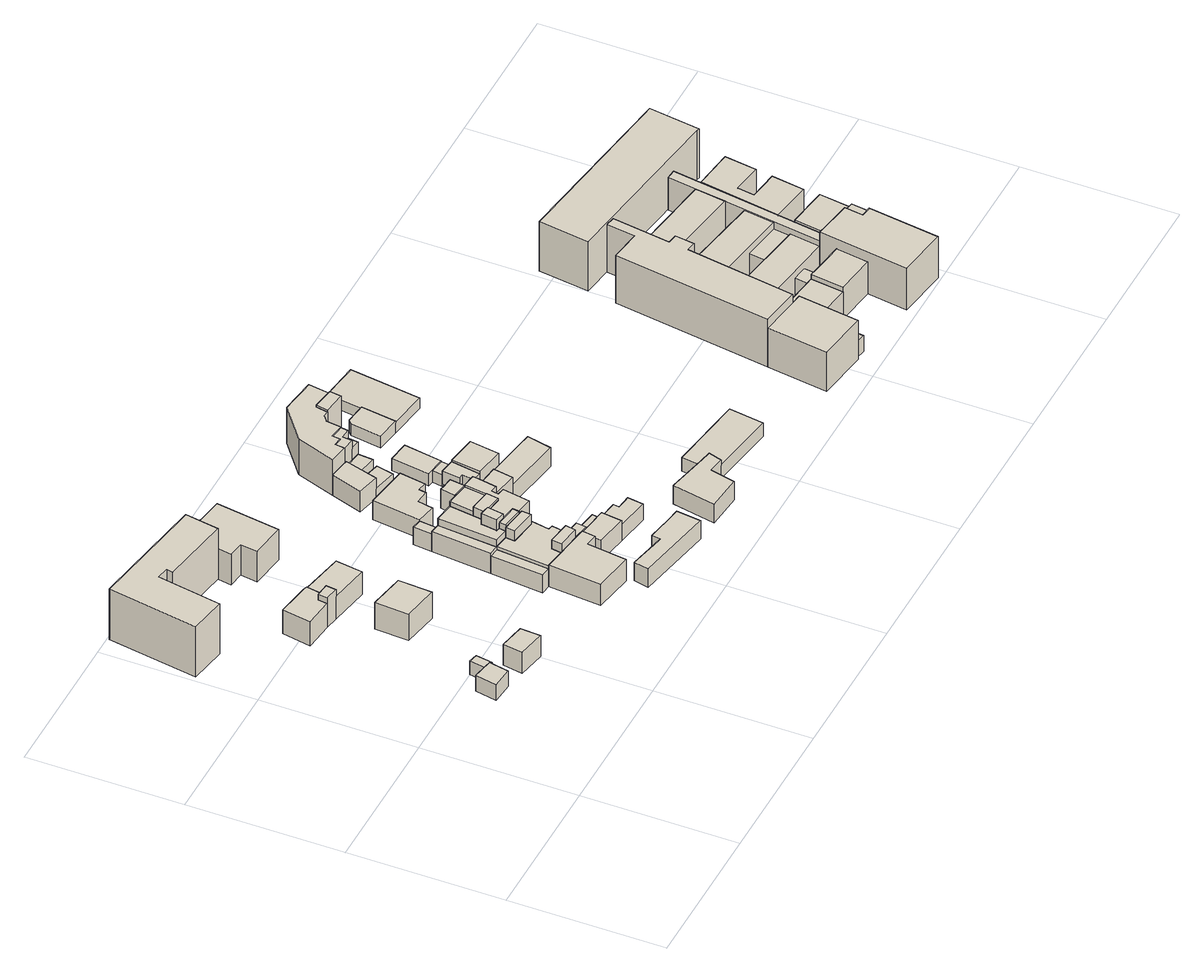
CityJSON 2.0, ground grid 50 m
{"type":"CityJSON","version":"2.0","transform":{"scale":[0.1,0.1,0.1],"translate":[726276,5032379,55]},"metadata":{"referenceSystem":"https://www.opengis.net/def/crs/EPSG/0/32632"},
"CityObjects":{
"building1":{"type":"Building","attributes":{"Building_category":"01","End Use":"Residential","Envelope":"1981-1990","Heating System":"TraditionalBoiler","Cooling System":"SplitAirCooler"},"geometry":[{"type":"MultiSurface","lod":"1","boundaries":[[[0,1,2,3]],[[4,0,3,5]],[[6,4,5,7]],[[1,6,7,2]],[[1,0,4,6]],[[2,7,5,3]],[[8,9,10,11]],[[12,8,11,13]],[[14,12,13,15]],[[9,14,15,10]],[[9,8,12,14]],[[10,15,13,11]],[[16,17,5,18]],[[19,16,18,20]],[[21,19,20,22]],[[23,21,22,24]],[[17,23,24,5]],[[17,16,19,21,23]],[[5,24,22,20,18]]]}]},
"building2":{"type":"Building","attributes":{"Building_category":"01","End Use":"Services","Envelope":"1981-1990","Heating System":"CondensingBoiler","Cooling System":"ChillerAirtoWater"},"geometry":[{"type":"MultiSurface","lod":"1","boundaries":[[[25,26,27,28]],[[29,25,28,30]],[[31,29,30,32]],[[33,31,32,34]],[[35,33,34,36]],[[37,35,36,38]],[[39,37,38,40]],[[41,39,40,42]],[[26,41,42,27]],[[26,25,29,31,33,35,37,39,41]],[[27,42,40,38,36,34,32,30,28]]]}]},
"building3":{"type":"Building","attributes":{"Building_category":"01","End Use":"Residential","Envelope":"1981-1990","Heating System":"TraditionalBoiler","Cooling System":"SplitAirCooler"},"geometry":[{"type":"MultiSurface","lod":"1","boundaries":[[[43,44,45,46]],[[47,43,46,48]],[[49,47,48,50]],[[44,49,50,45]],[[44,43,47,49]],[[45,50,48,46]]]}]},
"building4":{"type":"Building","attributes":{"Building_category":"01","End Use":"Residential","Envelope":"1981-1990","Heating System":"TraditionalBoiler","Cooling System":"SplitAirCooler"},"geometry":[{"type":"MultiSurface","lod":"1","boundaries":[[[51,52,53,54]],[[55,51,54,56]],[[57,55,56,58]],[[59,57,58,60]],[[61,59,60,62]],[[63,61,62,64]],[[52,63,64,53]],[[52,51,55,57,59,61,63]],[[53,64,62,60,58,56,54]],[[65,66,67,64]],[[68,65,64,62]],[[69,68,62,70]],[[71,69,70,72]],[[73,71,72,74]],[[66,73,74,67]],[[66,65,68,69,71,73]],[[67,74,72,70,62,64]],[[75,76,62,60]],[[77,75,60,58]],[[78,77,58,72]],[[79,78,72,70]],[[76,79,70,62]],[[76,75,77,78,79]],[[62,70,72,58,60]]]}]},
"building5":{"type":"Building","attributes":{"Building_category":"01","End Use":"Residential","Envelope":"1981-1990","Heating System":"CondensingBoiler","Cooling System":"SplitAirCooler"},"geometry":[{"type":"MultiSurface","lod":"1","boundaries":[[[80,81,82,42]],[[83,80,42,84]],[[85,83,84,86]],[[87,85,86,88]],[[89,87,88,90]],[[81,89,90,82]],[[81,80,83,85,87,89]],[[82,90,88,86,84,42]]]}]},
"building6":{"type":"Building","attributes":{"Building_category":"01","End Use":"Residential","Envelope":"1981-1990","Heating System":"TraditionalBoiler","Cooling System":"SplitAirCooler"},"geometry":[{"type":"MultiSurface","lod":"1","boundaries":[[[91,92,93,94]],[[95,91,94,96]],[[97,95,96,98]],[[99,97,98,100]],[[92,99,100,93]],[[92,91,95,97,99]],[[93,100,98,96,94]],[[101,102,98,103]],[[104,101,103,105]],[[106,104,105,107]],[[108,106,107,109]],[[110,108,109,100]],[[102,110,100,98]],[[102,101,104,106,108,110]],[[98,100,109,107,105,103]],[[111,112,113,114]],[[115,111,114,116]],[[117,115,116,118]],[[119,117,118,120]],[[121,119,120,122]],[[123,121,122,124]],[[112,123,124,113]],[[112,111,115,117,119,121,123]],[[113,124,122,120,118,116,114]],[[125,126,127,128]],[[129,125,128,130]],[[131,129,130,132]],[[133,131,132,134]],[[135,133,134,136]],[[137,135,136,94]],[[126,137,94,127]],[[126,125,129,131,133,135,137]],[[127,94,136,134,132,130,128]]]}]},
"building7":{"type":"Building","attributes":{"Building_category":"01","End Use":"Residential","Envelope":"1981-1990","Heating System":"TraditionalBoiler","Cooling System":"SplitAirCooler"},"geometry":[{"type":"MultiSurface","lod":"1","boundaries":[[[138,139,140,141]],[[142,138,141,143]],[[144,142,143,145]],[[139,144,145,140]],[[139,138,142,144]],[[140,145,143,141]],[[146,147,148,143]],[[149,146,143,150]],[[151,149,150,128]],[[152,151,128,145]],[[147,152,145,148]],[[147,146,149,151,152]],[[148,145,128,150,143]],[[153,154,155,145]],[[156,153,145,128]],[[157,156,128,127]],[[158,157,127,159]],[[160,158,159,161]],[[162,160,161,163]],[[164,162,163,165]],[[166,164,165,167]],[[168,166,167,169]],[[170,168,169,171]],[[172,170,171,173]],[[154,172,173,155]],[[154,153,156,157,158,160,162,164,166,168,170,172]],[[155,173,171,169,167,165,163,161,159,127,128,145]],[[174,175,176,155]],[[177,174,155,173]],[[178,177,173,171]],[[179,178,171,169]],[[175,179,169,176]],[[175,174,177,178,179]],[[176,169,171,173,155]],[[180,181,182,159]],[[183,180,159,127]],[[184,183,127,185]],[[181,184,185,182]],[[181,180,183,184]],[[182,185,127,159]],[[186,187,161,182]],[[188,186,182,185]],[[189,188,185,93]],[[190,189,93,191]],[[187,190,191,161]],[[187,186,188,189,190]],[[161,191,93,185,182]],[[192,193,194,191]],[[195,192,191,93]],[[196,195,93,100]],[[193,196,100,194]],[[193,192,195,196]],[[194,100,93,191]]]}]},
"building8":{"type":"Building","attributes":{"Building_category":"01","End Use":"Residential","Envelope":"1981-1990","Heating System":"TraditionalBoiler","Cooling System":"SplitAirCooler"},"geometry":[{"type":"MultiSurface","lod":"1","boundaries":[[[197,198,199,140]],[[200,197,140,145]],[[201,200,145,155]],[[202,201,155,203]],[[204,202,203,205]],[[206,204,205,207]],[[208,206,207,209]],[[198,208,209,199]],[[198,197,200,201,202,204,206,208]],[[199,209,207,205,203,155,145,140]],[[210,211,212,199]],[[213,210,199,214]],[[215,213,214,216]],[[211,215,216,212]],[[211,210,213,215]],[[212,216,214,199]],[[217,218,219,220]],[[221,217,220,212]],[[222,221,212,216]],[[223,222,216,224]],[[225,223,224,226]],[[227,225,226,228]],[[229,227,228,230]],[[231,229,230,232]],[[233,231,232,176]],[[234,233,176,235]],[[236,234,235,237]],[[238,236,237,239]],[[240,238,239,241]],[[242,240,241,243]],[[218,242,243,219]],[[218,217,221,222,223,225,227,229,231,233,234,236,238,240,242]],[[219,243,241,239,237,235,176,232,230,228,226,224,216,212,220]],[[244,245,246,219]],[[247,244,219,243]],[[248,247,243,249]],[[250,248,249,251]],[[245,250,251,246]],[[245,244,247,248,250]],[[246,251,249,243,219]],[[252,253,230,203]],[[254,252,203,155]],[[255,254,155,176]],[[256,255,176,232]],[[253,256,232,230]],[[253,252,254,255,256]],[[230,232,176,155,203]],[[257,258,209,207]],[[259,257,207,205]],[[260,259,205,230]],[[261,260,230,228]],[[258,261,228,209]],[[258,257,259,260,261]],[[209,228,230,205,207]],[[262,263,224,214]],[[264,262,214,209]],[[265,264,209,226]],[[263,265,226,224]],[[263,262,264,265]],[[224,226,209,214]]]}]},
"building9":{"type":"Building","attributes":{"Building_category":"01","End Use":"Residential","Envelope":"1981-1990","Heating System":"TraditionalBoiler","Cooling System":"SplitAirCooler"},"geometry":[{"type":"MultiSurface","lod":"1","boundaries":[[[266,267,268,269]],[[270,266,269,141]],[[271,270,141,140]],[[267,271,140,268]],[[267,266,270,271]],[[268,140,141,269]],[[272,273,274,275]],[[276,272,275,268]],[[277,276,268,278]],[[279,277,278,280]],[[281,279,280,282]],[[283,281,282,284]],[[285,283,284,286]],[[273,285,286,274]],[[273,272,276,277,279,281,283,285]],[[274,286,284,282,280,278,268,275]],[[287,288,289,290]],[[291,287,290,292]],[[293,291,292,294]],[[295,293,294,296]],[[288,295,296,289]],[[288,287,291,293,295]],[[289,296,294,292,290]],[[297,298,299,300]],[[301,297,300,302]],[[303,301,302,296]],[[298,303,296,299]],[[298,297,301,303]],[[299,296,302,300]]]}]},
"building10":{"type":"Building","attributes":{"Building_category":"01","End Use":"Residential","Envelope":"1981-1990","Heating System":"TraditionalBoiler","Cooling System":"SplitAirCooler"},"geometry":[{"type":"MultiSurface","lod":"1","boundaries":[[[304,305,306,307]],[[308,304,307,309]],[[310,308,309,311]],[[305,310,311,306]],[[305,304,308,310]],[[306,311,309,307]],[[312,313,314,315]],[[316,312,315,317]],[[318,316,317,311]],[[319,318,311,320]],[[313,319,320,314]],[[313,312,316,318,319]],[[314,320,311,317,315]],[[321,322,323,320]],[[324,321,320,325]],[[326,324,325,327]],[[328,326,327,329]],[[322,328,329,323]],[[322,321,324,326,328]],[[323,329,327,325,320]],[[330,331,332,333]],[[334,330,333,335]],[[336,334,335,337]],[[331,336,337,332]],[[331,330,334,336]],[[332,337,335,333]]]}]},
"building11":{"type":"Building","attributes":{"Building_category":"01","End Use":"Residential","Envelope":"1981-1990","Heating System":"CondensingBoiler","Cooling System":"SplitAirCooler"},"geometry":[{"type":"MultiSurface","lod":"1","boundaries":[[[338,339,340,341]],[[342,338,341,246]],[[343,342,246,251]],[[339,343,251,340]],[[339,338,342,343]],[[340,251,246,341]],[[344,345,346,347]],[[348,344,347,249]],[[349,348,249,350]],[[345,349,350,346]],[[345,344,348,349]],[[346,350,249,347]]]}]},
"building12":{"type":"Building","attributes":{"Building_category":"01","End Use":"Residential","Envelope":"1981-1990","Heating System":"TraditionalBoiler","Cooling System":"SplitAirCooler"},"geometry":[{"type":"MultiSurface","lod":"1","boundaries":[[[351,352,353,354]],[[355,351,354,356]],[[357,355,356,358]],[[352,357,358,353]],[[352,351,355,357]],[[353,358,356,354]],[[359,360,361,362]],[[363,359,362,364]],[[365,363,364,366]],[[367,365,366,368]],[[369,367,368,370]],[[360,369,370,361]],[[360,359,363,365,367,369]],[[361,370,368,366,364,362]],[[371,372,373,374]],[[375,371,374,376]],[[377,375,376,378]],[[372,377,378,373]],[[372,371,375,377]],[[373,378,376,374]],[[379,380,353,381]],[[382,379,381,383]],[[384,382,383,378]],[[380,384,378,353]],[[380,379,382,384]],[[353,378,383,381]]]}]},
"building13":{"type":"Building","attributes":{"Building_category":"01","End Use":"Residential","Envelope":"1981-1990","Heating System":"TraditionalBoiler","Cooling System":"SplitAirCooler"},"geometry":[{"type":"MultiSurface","lod":"1","boundaries":[[[385,386,387,388]],[[389,385,388,390]],[[391,389,390,392]],[[386,391,392,387]],[[386,385,389,391]],[[387,392,390,388]],[[393,394,388,395]],[[396,393,395,397]],[[398,396,397,315]],[[399,398,315,314]],[[400,399,314,401]],[[402,400,401,403]],[[404,402,403,405]],[[406,404,405,407]],[[408,406,407,409]],[[410,408,409,411]],[[412,410,411,413]],[[414,412,413,415]],[[416,414,415,417]],[[394,416,417,388]],[[394,393,396,398,399,400,402,404,406,408,410,412,414,416]],[[388,417,415,413,411,409,407,405,403,401,314,315,397,395]],[[418,419,420,421]],[[422,418,421,423]],[[424,422,423,425]],[[419,424,425,420]],[[419,418,422,424]],[[420,425,423,421]],[[426,427,407,405]],[[428,426,405,403]],[[429,428,403,401]],[[430,429,401,314]],[[431,430,314,323]],[[432,431,323,433]],[[434,432,433,435]],[[427,434,435,407]],[[427,426,428,429,430,431,432,434]],[[407,435,433,323,314,401,403,405]]]}]},
"building14":{"type":"Building","attributes":{"Building_category":"01","End Use":"Residential","Envelope":"1981-1990","Heating System":"TraditionalBoiler","Cooling System":"SplitAirCooler"},"geometry":[{"type":"MultiSurface","lod":"1","boundaries":[[[436,437,438,439]],[[440,436,439,441]],[[442,440,441,443]],[[444,442,443,445]],[[446,444,445,447]],[[437,446,447,438]],[[437,436,440,442,444,446]],[[438,447,445,443,441,439]],[[448,449,443,450]],[[451,448,450,452]],[[453,451,452,454]],[[455,453,454,456]],[[457,455,456,447]],[[458,457,447,445]],[[449,458,445,443]],[[449,448,451,453,455,457,458]],[[443,445,447,456,454,452,450]]]}]},
"building15":{"type":"Building","attributes":{"Building_category":"01","End Use":"Residential","Envelope":"1981-1990","Heating System":"TraditionalBoiler","Cooling System":"SplitAirCooler"},"geometry":[{"type":"MultiSurface","lod":"1","boundaries":[[[459,460,461,462]],[[463,459,462,464]],[[465,463,464,466]],[[460,465,466,461]],[[460,459,463,465]],[[461,466,464,462]],[[467,468,469,470]],[[471,467,470,472]],[[473,471,472,474]],[[475,473,474,464]],[[468,475,464,469]],[[468,467,471,473,475]],[[469,464,474,472,470]]]}]},
"building16":{"type":"Building","attributes":{"Building_category":"01","End Use":"Services","Envelope":"1981-1990","Heating System":"TraditionalBoiler","Cooling System":"ChillerAirtoWater"},"geometry":[{"type":"MultiSurface","lod":"1","boundaries":[[[476,477,478,479]],[[480,476,479,481]],[[482,480,481,483]],[[484,482,483,485]],[[477,484,485,478]],[[477,476,480,482,484]],[[478,485,483,481,479]],[[486,487,488,489]],[[490,486,489,491]],[[492,490,491,493]],[[494,492,493,495]],[[496,494,495,497]],[[498,496,497,499]],[[500,498,499,501]],[[502,500,501,503]],[[504,502,503,505]],[[487,504,505,488]],[[487,486,490,492,494,496,498,500,502,504]],[[488,505,503,501,499,497,495,493,491,489]],[[506,507,508,509]],[[510,506,509,511]],[[512,510,511,513]],[[507,512,513,508]],[[507,506,510,512]],[[508,513,511,509]],[[514,515,516,517]],[[518,514,517,505]],[[519,518,505,520]],[[515,519,520,516]],[[515,514,518,519]],[[516,520,505,517]],[[521,522,501,499]],[[523,521,499,524]],[[525,523,524,526]],[[527,525,526,528]],[[522,527,528,501]],[[522,521,523,525,527]],[[501,528,526,524,499]],[[529,530,526,531]],[[532,529,531,533]],[[534,532,533,535]],[[530,534,535,526]],[[530,529,532,534]],[[526,535,533,531]],[[536,537,538,539]],[[540,536,539,541]],[[542,540,541,543]],[[537,542,543,538]],[[537,536,540,542]],[[538,543,541,539]],[[544,545,546,547]],[[548,544,547,513]],[[549,548,513,550]],[[545,549,550,546]],[[545,544,548,549]],[[546,550,513,547]],[[551,552,533,553]],[[554,551,553,497]],[[555,554,497,556]],[[557,555,556,558]],[[559,557,558,560]],[[561,559,560,562]],[[563,561,562,564]],[[565,563,564,566]],[[567,565,566,511]],[[568,567,511,535]],[[552,568,535,533]],[[552,551,554,555,557,559,561,563,565,567,568]],[[533,535,511,566,564,562,560,558,556,497,553]],[[569,570,571,572]],[[573,569,572,562]],[[574,573,562,575]],[[570,574,575,571]],[[570,569,573,574]],[[571,575,562,572]],[[576,577,513,511]],[[578,576,511,579]],[[580,578,579,581]],[[582,580,581,583]],[[584,582,583,585]],[[586,584,585,587]],[[577,586,587,513]],[[577,576,578,580,582,584,586]],[[513,587,585,583,581,579,511]],[[588,589,550,587]],[[590,588,587,585]],[[591,590,585,583]],[[589,591,583,550]],[[589,588,590,591]],[[550,583,585,587]],[[592,593,497,495]],[[594,592,495,595]],[[596,594,595,597]],[[598,596,597,556]],[[593,598,556,497]],[[593,592,594,596,598]],[[497,556,597,595,495]],[[599,600,575,562]],[[601,599,562,560]],[[602,601,560,603]],[[604,602,603,605]],[[600,604,605,575]],[[600,599,601,602,604]],[[575,605,603,560,562]],[[606,607,608,609]],[[610,606,609,611]],[[612,610,611,613]],[[614,612,613,615]],[[616,614,615,617]],[[618,616,617,619]],[[620,618,619,621]],[[607,620,621,608]],[[607,606,610,612,614,616,618,620]],[[608,621,619,617,615,613,611,609]]]}]}
},
"vertices":[
[340,496,60],[370,490,60],[370,490,10],[340,496,10],[331,443,60],[331,443,10],[362,437,60],[362,437,10],[417,428,87],[500,412,87],[500,412,10],[417,428,10],[407,363,87],[407,363,10],[496,346,87],[496,346,10],[282,452,68],[331,443,68],[282,452,10],[269,382,68],[269,382,10],[338,376,68],[338,376,10],[350,439,68],[350,439,10],
[56,1488,198],[68,1486,198],[68,1486,10],[56,1488,10],[8,1197,198],[8,1197,10],[127,1177,198],[127,1177,10],[162,1383,198],[162,1383,10],[200,1376,198],[200,1376,10],[196,1355,198],[196,1355,10],[422,1317,198],[422,1317,10],[440,1425,198],[440,1425,10],
[409,824,108],[525,803,108],[525,803,10],[409,824,10],[402,715,108],[402,715,10],[518,694,108],[518,694,10],
[282,1052,99],[388,1035,99],[388,1035,10],[282,1052,10],[266,959,99],[266,959,10],[359,949,99],[359,949,10],[363,979,99],[363,979,10],[391,976,99],[391,976,10],[401,1032,99],[401,1032,10],[401,1032,94],[543,1005,94],[543,1005,10],[391,976,94],[407,974,94],[407,974,10],[403,941,94],[403,941,10],[531,918,94],[531,918,10],[363,979,119],[391,976,119],[359,949,119],[403,941,119],[407,974,119],
[440,1425,123],[599,1401,123],[599,1401,10],[414,1273,123],[414,1273,10],[464,1265,123],[464,1265,10],[456,1211,123],[456,1211,10],[569,1195,123],[569,1195,10],
[955,427,85],[975,424,85],[975,424,10],[955,427,10],[946,363,85],[946,363,10],[1047,346,85],[1047,346,10],[1056,413,85],[1056,413,10],[1154,328,70],[1047,346,70],[1154,328,10],[1161,379,70],[1161,379,10],[1115,385,70],[1115,385,10],[1118,404,70],[1118,404,10],[1056,413,70],[1030,245,79],[1114,231,79],[1114,231,10],[1030,245,10],[1026,216,79],[1026,216,10],[904,242,79],[904,242,10],[894,193,79],[894,193,10],[1146,146,79],[1146,146,10],[1156,225,79],[1156,225,10],[781,452,90],[847,442,90],[847,442,10],[781,452,10],[766,283,90],[766,283,10],[894,262,90],[894,262,10],[910,389,90],[910,389,10],[949,383,90],[949,383,10],[955,427,90],
[782,816,85],[813,811,85],[813,811,10],[782,816,10],[764,624,85],[764,624,10],[796,620,85],[796,620,10],[764,624,76],[780,622,76],[780,622,10],[749,456,76],[749,456,10],[781,452,76],[796,620,76],[796,620,87],[842,614,87],[842,614,10],[781,452,87],[847,442,87],[852,475,87],[852,475,10],[934,462,87],[934,462,10],[942,515,87],[942,515,10],[927,518,87],[927,518,10],[941,600,87],[941,600,10],[927,602,87],[927,602,10],[924,572,87],[924,572,10],[839,584,87],[839,584,10],[842,614,124],[912,604,124],[912,604,10],[839,584,124],[924,572,124],[927,602,124],[852,475,120],[925,464,120],[925,464,10],[847,442,120],[920,432,120],[920,432,10],[925,464,91],[934,462,91],[920,432,91],[975,424,91],[979,456,91],[979,456,10],[979,456,62],[1061,444,62],[1061,444,10],[975,424,62],[1056,413,62],
[813,811,111],[875,802,111],[875,802,10],[796,620,111],[842,614,111],[846,635,111],[846,635,10],[834,637,111],[834,637,10],[841,689,111],[841,689,10],[859,686,111],[859,686,10],[875,802,128],[951,791,128],[951,791,10],[864,725,128],[864,725,10],[941,714,128],[941,714,10],[994,785,135],[992,768,135],[992,768,10],[994,785,10],[951,791,135],[941,714,135],[934,715,135],[934,715,10],[928,676,135],[928,676,10],[874,684,135],[874,684,10],[866,632,135],[866,632,10],[915,625,135],[915,625,10],[912,604,135],[964,596,135],[964,596,10],[979,684,135],[979,684,10],[955,688,135],[955,688,10],[959,710,135],[959,710,10],[981,707,135],[981,707,10],[992,768,109],[1013,765,109],[1013,765,10],[981,707,109],[1065,693,109],[1065,693,10],[1075,757,109],[1075,757,10],[846,635,133],[866,632,133],[842,614,133],[912,604,133],[915,625,133],[841,689,150],[859,686,150],[834,637,150],[866,632,150],[874,684,150],[864,725,144],[934,715,144],[859,686,144],[928,676,144],
[787,876,75],[819,870,75],[819,870,10],[787,876,10],[782,816,75],[813,811,75],[839,1026,80],[980,1005,80],[980,1005,10],[839,1026,10],[819,870,80],[880,858,80],[880,858,10],[890,908,80],[890,908,10],[933,903,80],[933,903,10],[937,926,80],[937,926,10],[967,921,80],[967,921,10],[963,871,81],[978,868,81],[978,868,10],[963,871,10],[955,823,81],[955,823,10],[1006,816,81],[1006,816,10],[1012,864,81],[1012,864,10],[1035,840,52],[1010,844,52],[1010,844,10],[1035,840,10],[1038,859,52],[1038,859,10],[1012,864,52],
[1015,1093,48],[1002,1036,48],[1002,1036,10],[1015,1093,10],[941,1110,48],[941,1110,10],[925,1054,48],[925,1054,10],[887,1172,87],[947,1163,87],[947,1163,10],[887,1172,10],[854,1071,87],[854,1071,10],[925,1054,87],[956,1161,87],[956,1161,10],[956,1161,68],[988,1157,68],[988,1157,10],[943,1117,68],[943,1117,10],[1014,1104,68],[1014,1104,10],[1018,1153,68],[1018,1153,10],[991,1189,113],[1022,1186,113],[1022,1186,20],[991,1189,20],[988,1157,113],[988,1157,20],[1018,1153,113],[1018,1153,20],
[1016,788,58],[1085,779,58],[1085,779,10],[1016,788,10],[1013,765,58],[1075,757,58],[1077,772,81],[1274,742,81],[1274,742,10],[1077,772,10],[1065,693,81],[1256,663,81],[1256,663,10],
[1133,1060,45],[1114,938,45],[1114,938,0],[1133,1060,0],[1065,1070,45],[1065,1070,0],[1048,947,45],[1048,947,0],[1061,911,58],[1109,903,58],[1109,903,10],[1061,911,10],[1054,854,58],[1054,854,10],[1070,852,58],[1070,852,10],[1065,814,58],[1065,814,10],[1094,810,58],[1094,810,10],[1191,795,64],[1098,809,64],[1098,809,0],[1191,795,0],[1205,889,64],[1205,889,0],[1109,903,64],[1109,903,0],[1067,945,43],[1114,938,43],[1067,945,0],[1061,911,43],[1061,911,0],[1109,903,43],
[1156,1369,70],[1202,1363,70],[1202,1363,10],[1156,1369,10],[1149,1319,70],[1149,1319,10],[1193,1313,70],[1193,1313,10],[1039,1385,143],[1156,1369,143],[1039,1385,10],[929,1298,143],[929,1298,10],[887,1172,143],[947,1163,143],[951,1194,143],[951,1194,10],[978,1190,143],[978,1190,10],[981,1216,143],[981,1216,10],[1026,1210,143],[1026,1210,10],[1032,1258,143],[1032,1258,10],[1050,1273,143],[1050,1273,10],[1069,1271,143],[1069,1271,10],[1076,1310,143],[1076,1310,10],[1146,1299,143],[1146,1299,10],[1076,1310,150],[1146,1299,150],[1146,1299,20],[1076,1310,20],[1069,1271,150],[1069,1271,20],[1141,1261,150],[1141,1261,20],[981,1216,141],[1026,1210,141],[978,1190,141],[951,1194,141],[947,1163,141],[988,1157,141],[991,1189,141],[991,1189,10],[1022,1186,141],[1022,1186,10],
[1642,282,60],[1626,169,60],[1626,169,10],[1642,282,10],[1394,317,60],[1394,317,10],[1384,253,60],[1384,253,10],[1423,245,60],[1423,245,10],[1410,202,60],[1410,202,10],[1254,280,79],[1384,253,79],[1254,280,10],[1226,140,79],[1226,140,10],[1340,130,79],[1340,130,10],[1359,210,79],[1359,210,10],[1410,202,79],[1423,245,79],
[1249,1355,39],[1374,1338,39],[1374,1338,0],[1249,1355,0],[1218,1127,39],[1218,1127,0],[1343,1110,39],[1343,1110,0],[1168,1249,44],[1234,1241,44],[1234,1241,0],[1168,1249,0],[1155,1237,44],[1155,1237,0],[1141,1138,44],[1141,1138,0],[1218,1127,44],
[2572,801,193],[2564,803,193],[2564,803,10],[2572,801,10],[2595,965,193],[2595,965,10],[2017,1045,193],[2017,1045,10],[1995,883,193],[1995,883,10],[2092,869,187],[2123,863,187],[2123,863,10],[2092,869,10],[2079,777,187],[2079,777,10],[1980,791,187],[1980,791,10],[1906,283,187],[1906,283,10],[2034,264,187],[2034,264,10],[2088,614,187],[2088,614,10],[2119,610,187],[2119,610,10],[2128,672,187],[2128,672,10],[2096,677,187],[2096,677,10],[2409,823,131],[2440,820,131],[2440,820,10],[2409,823,10],[2336,318,131],[2336,318,10],[2366,313,131],[2366,313,10],[2110,772,131],[2395,731,131],[2395,731,10],[2110,772,10],[2096,677,131],[2383,633,131],[2383,633,10],[2088,614,128],[2119,610,128],[2073,514,128],[2073,514,10],[2359,471,128],[2359,471,10],[2374,568,128],[2374,568,10],[2231,491,105],[2359,471,105],[2231,491,10],[2223,435,105],[2223,435,10],[2351,415,105],[2351,415,10],[2046,101,69],[2083,92,69],[2083,92,10],[2046,101,10],[2042,70,69],[2042,70,10],[2079,64,69],[2079,64,10],[2381,416,139],[2512,398,139],[2512,398,10],[2381,416,10],[2366,313,139],[2497,292,139],[2497,292,10],[2065,459,112],[2223,435,112],[2065,459,10],[2034,264,112],[2068,259,112],[2068,259,10],[2059,192,112],[2059,192,10],[2183,175,112],[2183,175,10],[2196,281,112],[2196,281,10],[2074,297,112],[2074,297,10],[2081,353,112],[2081,353,10],[2336,318,112],[2351,415,112],[2204,336,89],[2254,329,89],[2254,329,10],[2204,336,10],[2196,281,89],[2247,272,89],[2247,272,10],[2336,318,164],[2366,313,164],[2294,28,164],[2294,28,10],[2457,5,164],[2457,5,10],[2489,233,164],[2489,233,10],[2455,238,164],[2455,238,10],[2463,298,164],[2463,298,10],[2463,298,153],[2497,292,153],[2455,238,153],[2489,233,153],[1906,283,156],[2034,264,156],[1877,87,156],[1877,87,10],[2041,64,156],[2041,64,10],[2068,259,156],[2196,281,129],[2247,272,129],[2183,175,129],[2312,157,129],[2312,157,10],[2329,261,129],[2329,261,10],[2519,451,133],[2388,470,133],[2388,470,10],[2519,451,10],[2534,556,133],[2534,556,10],[2439,569,133],[2439,569,10],[2447,623,133],[2447,623,10],[2542,610,133],[2542,610,10],[2556,713,133],[2556,713,10],[2428,729,133],[2428,729,10]
]}
